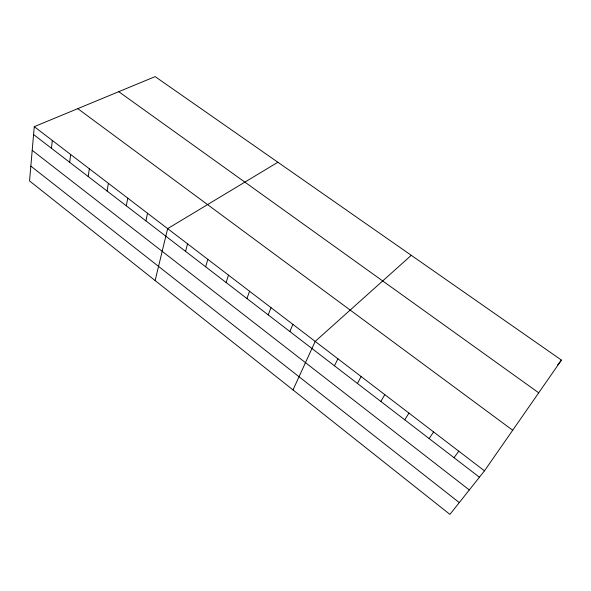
<?xml version="1.0" encoding="UTF-8"?>
<svg xmlns="http://www.w3.org/2000/svg" width="591" height="591" viewBox="0 0 591 591"><rect width="100%" height="100%" fill="white"/><g stroke="black" fill="none" stroke-linecap="round" stroke-linejoin="round"><path stroke-width="0.89" d="M34.263 126.666L29.55 180.935L449.914 514.384L484.48 470.835L561.45 360.096L155.145 76.616L34.263 126.666L484.48 470.835M51.469 148.289L52.296 140.451M69.672 162.281L70.654 154.487M88.207 176.532L89.344 168.775M107.082 191.033L108.382 183.328M126.304 205.808L127.774 198.155M145.888 220.864L147.528 213.255M155.13 280.555L167.652 228.636L277.873 162.244M185.552 251.352L187.561 243.854M205.646 266.792L207.833 259.353M226.109 282.52L228.495 275.147M246.957 298.544L249.55 291.237M268.211 314.877L271.003 307.645M289.863 331.529L292.877 324.363M293.003 389.92L315.188 341.421L411.284 255.319M334.462 365.799L337.934 358.803M357.422 383.448L361.131 376.541M380.84 401.452L384.807 394.64M404.739 419.817L408.965 413.102M429.118 438.559L433.617 431.955M454.006 457.693L458.786 451.192M557.608 365.016L561.45 360.096M118.739 91.686L538.711 392.816M77.798 108.641L512.692 430.248M33.576 134.541L479.419 477.218M32.209 150.336L469.306 489.954M30.835 166.101L459.281 502.586"/></g></svg>
